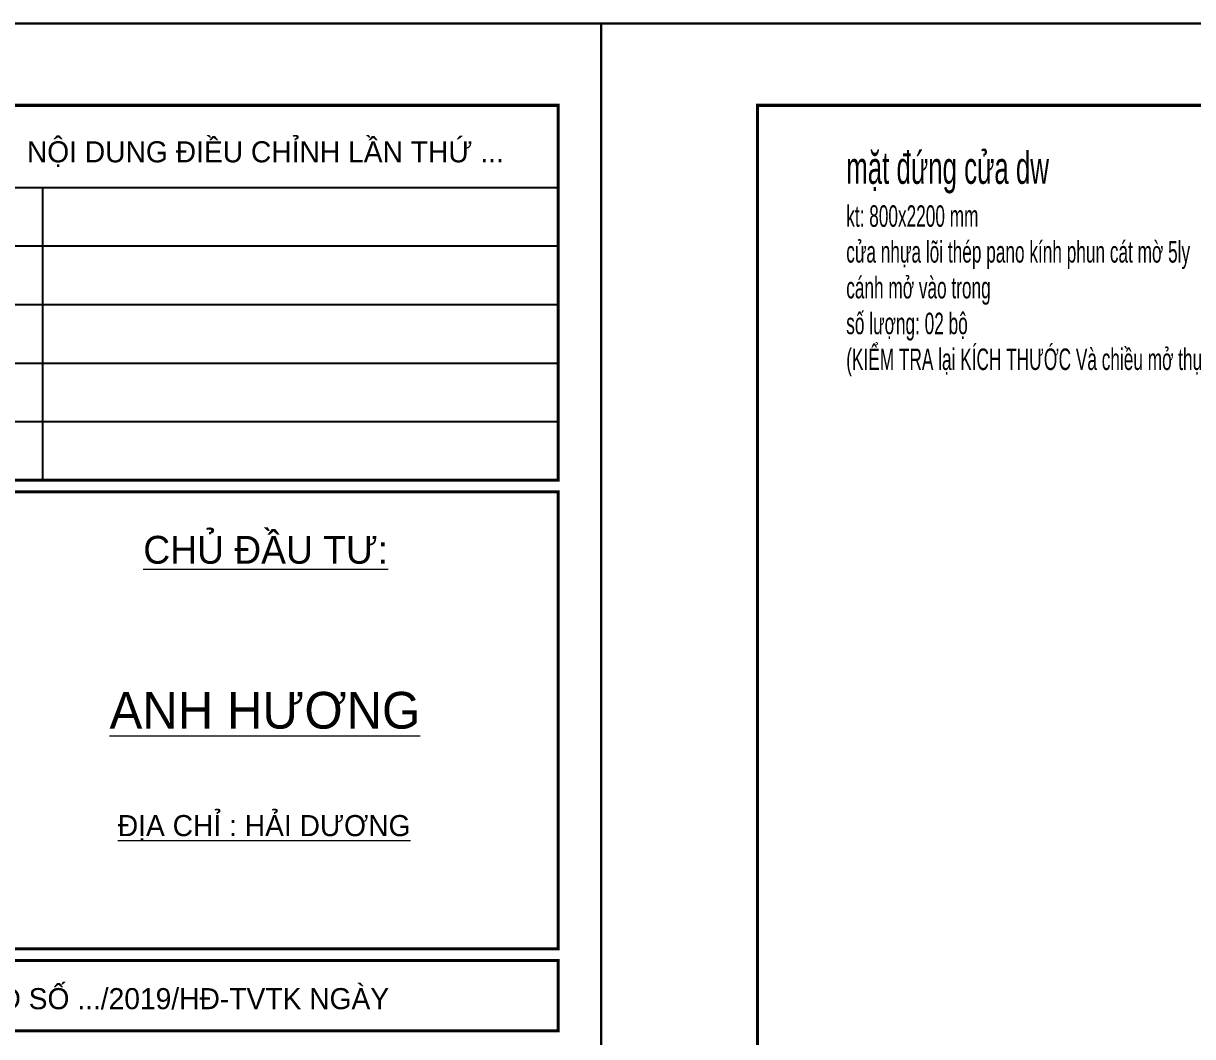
# Model space of a CAD drawing. Header units: inches. Extents: x 274208 to 641690, y -81912 to 129129.
# Drawn here: x 516239 to 518734, y 24965 to 27127 of the extents above; entities that cross this region are included whole.
import ezdxf
from ezdxf.enums import TextEntityAlignment as Align

# ---------------------------------------------------------------- set-up
doc = ezdxf.new("R2010")
doc.units = ezdxf.units.IN
doc.header["$MEASUREMENT"] = 0
for name, color, linetype, lineweight in [('05.Text', 253, 'Continuous', 18), ('10.Text', 254, 'Continuous', 18), ('11.Khung bo', 32, 'Continuous', 50), ('12.Khung', 36, 'Continuous', 25)]:
    doc.layers.add(name, color=color, linetype=linetype, lineweight=lineweight)
doc.layers.add('Tpl_Bound', color=1, linetype='Continuous', plot=False)
doc.styles.add('TT5_Text Dim', font='hoatbif.shx', dxfattribs={"width": 0.6})
doc.styles.add('VnAvantH', font='')
doc.styles.get('VnAvantH').set_extended_font_data('.VnAvantH')

# ---------------------------------------------------------------- blocks, each defined once
blk = doc.blocks.new('100')
at = {"layer": '11.Khung bo', "const_width": 26.7}
for points in [[(1860913, -945239.8), (1860913, -916940.1), (1896062.6, -916940.1), (1896062.6, -945239.8)], [(1896212.6, -920140), (1896212.6, -916940.1), (1901212.6, -916940.1), (1901212.6, -920140)], [(1896212.6, -924140), (1901212.6, -924140), (1901212.6, -920240), (1896212.6, -920240)], [(1896212.6, -924840), (1901212.6, -924840), (1901212.6, -924240), (1896212.6, -924240)]]:
    blk.add_lwpolyline(points, close=True, dxfattribs=at)
at = {"layer": '12.Khung'}
for p, q in [((1896212.6, -917640.1), (1901212.6, -917640.1)), ((1896812.6, -920140), (1896812.6, -917640.1)), ((1896212.6, -918140.1), (1901212.6, -918140.1)), ((1896212.6, -918640.1), (1901212.6, -918640.1)), ((1896212.6, -919140.1), (1901212.6, -919140.1)), ((1896212.6, -919640.1), (1901212.6, -919640.1))]:
    blk.add_line(p, q, dxfattribs=at)
at = {"layer": '12.Khung', "color": 1}
blk.add_lwpolyline([(1901579.2, -945939.8), (1901579.2, -916240.1), (1859579.6, -916240.1), (1859579.6, -945939.8)], close=True, dxfattribs=at)
at = {"layer": '05.Text', "style": 'VnAvantH'}
for s, p in [('Néi dung ®iÒu chØnh lÇn thø ...', (1898712.6, -917329.1)), ('H§ sè .../2019/H§-TVTK ngµy ', (1898057.4, -924540))]:
    blk.add_text(s, height=179.998, dxfattribs=at).set_placement(p, align=Align.MIDDLE)
for s, height, p in [('%%uChñ ®Çu t\xad:', 237.598, (1898715.8, -920852.7)), ('%%Uanh H¦¥NG', 313.629, (1898709.1, -922260.7)), ('%%U®Þa chØ : H¶I D¦¥NG', 179.998, (1898702.9, -923178.4))]:
    blk.add_text(s, height=height, dxfattribs=at).set_placement(p, align=Align.CENTER)

msp = doc.modelspace()

# ---------------------------------------------------------------- linework, layer by layer
at = {"layer": 'Tpl_Bound', "color": 1}
for points in [[(506971.8, 19702.4), (506971.8, 27127.3), (517471.7, 27127.3), (517471.7, 19702.4)], [(517471.7, 19702.4), (517471.7, 27127.3), (527971.6, 27127.3), (527971.6, 19702.4)]]:
    msp.add_lwpolyline(points, close=True, dxfattribs=at)

# ---------------------------------------------------------------- block references
at = {"layer": '05.Text', "xscale": 0.25, "yscale": 0.25, "zscale": 0.25}
for p in [(42076.9, 256187.3), (52576.8, 256187.3)]:
    msp.add_blockref('100', p, dxfattribs=at)

# ---------------------------------------------------------------- texts
at = {"layer": '10.Text', "insert": (517994.6, 26853.6), "char_height": 68.75, "width": 1801.007, "attachment_point": 1, "style": 'TT5_Text Dim'}
msp.add_mtext('\\pxi-3,l3,t3;mÆt ®øng cöa dw\\P{\\H0.6667x;kt: 800x2200 mm\\Pcöa nhùa lâi thÐp pano kÝnh phun c¸t mê 5ly\\Pc¸nh më vµo trong \\Psè l\xadîng: 02 bé\\P(KIÓM TRA l¹i KÝCH TH¦íC Vµ chiÒu më thùc tÕ trªn mÆt b»ng )}', dxfattribs=at)

doc.saveas('drawing.dxf')
